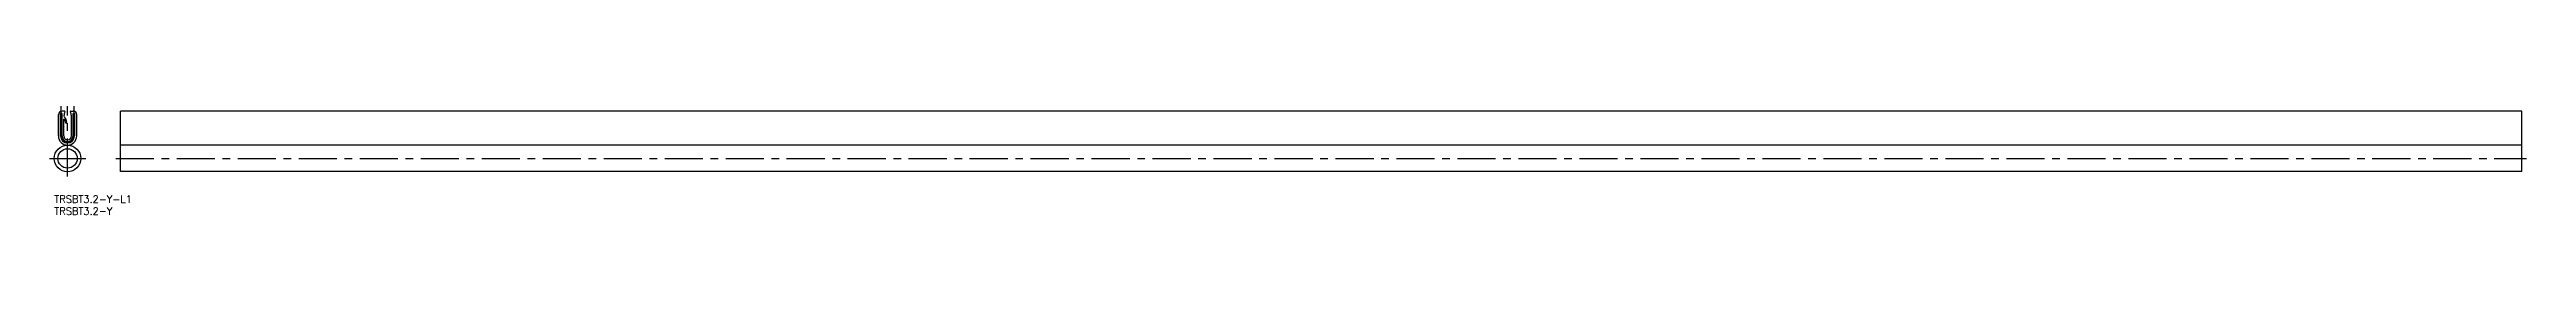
# Model space of a CAD drawing. Extents: x -2 to 1030, y -8 to 37.
import ezdxf

# ---------------------------------------------------------------- set-up
doc = ezdxf.new("R2010")
doc.units = 0
doc.header["$LTSCALE"] = 0.5
doc.linetypes.add('CENTER', pattern=[50.8, 31.75, -6.35, 6.35, -6.35])
for name, color, linetype in [('MSM_CENTER', 1, 'CENTER'), ('MSM_CONTINUOUS', 7, 'CONTINUOUS'), ('MSM_PART_NUMBER', 7, 'CONTINUOUS')]:
    doc.layers.add(name, color=color, linetype=linetype)
doc.styles.get("Standard").update_dxf_attribs({"font": 'txt.shx', "height": 3, "bigfont": 'bigfont.shx'})

# ---------------------------------------------------------------- blocks, each defined once
blk = doc.blocks.new('*U2')
at = {"layer": 'MSM_PART_NUMBER'}
blk.add_text('TRSBT3.2-Y-L1', height=3, dxfattribs=at).set_placement((0, -3))
blk = doc.blocks.new('*U3')
at = {"layer": 'MSM_PART_NUMBER'}
blk.add_text('TRSBT3.2-Y', height=3, dxfattribs=at).set_placement((0, -8))

msp = doc.modelspace()

# ---------------------------------------------------------------- linework, layer by layer
at = {"layer": 'MSM_CENTER'}
for p, q in [((2.9, 24.9), (2.9, 37.3)), ((5.5, 8), (5.5, 37.3)), ((8.2, 24.9), (8.2, 37.3)), ((-2, 15.5), (13.1, 15.5)), ((25.6, 15.5), (1029.6, 15.5))]:
    msp.add_line(p, q, dxfattribs=at)
msp.add_arc((5.5, 24.9), 2.6, 180, 0, dxfattribs=at)
at = {"layer": 'MSM_CONTINUOUS'}
for p, q in [((1.7, 24.9), (1.7, 33.8)), ((3.2, 34.3), (2.6, 34.3)), ((2.6, 24.9), (2.6, 34.3)), ((4.2, 35.3), (3.2, 35.3)), ((3.2, 24.9), (3.2, 34.3)), ((3.9, 24.9), (3.9, 31.9)), ((6.9, 35.3), (7.9, 35.3)), ((7.1, 24.9), (7.1, 33.3)), ((7.9, 24.9), (7.9, 34.3)), ((7.9, 34.3), (8.5, 34.3)), ((8.5, 24.9), (8.5, 34.3)), ((9.3, 24.9), (9.3, 33.8)), ((1027.6, 35.3), (27.6, 35.3)), ((27.6, 10), (27.6, 35.3)), ((1027.6, 10), (1027.6, 35.3)), ((1027.6, 21.1), (27.6, 21.1)), ((1027.6, 10), (27.6, 10))]:
    msp.add_line(p, q, dxfattribs=at)
for radius in [5.55, 4.05]:
    msp.add_circle((5.5, 15.5), radius, dxfattribs=at)
for centre, radius, start, end in [((3.2, 33.8), 1.5, 90, 180), ((12.4, 31.7), 8.58, 158.1048, 169.5705), ((4.4, 33.3), 0.5, 180, 220.7151), ((4, 31.9), 0.05, 35.6652, 180), ((3, 30.6), 1.64, 359.8526, 48.6873), ((2.5, 30.8), 2.65, 355.686, 54.2961), ((4.2, 35.1), 0.25, 335.2971, 85.468), ((6.9, 35.1), 0.25, 94.532, 204.7029), ((-1.3, 31.7), 8.58, 10.4295, 21.8952), ((7.9, 33.8), 1.5, 0, 90), ((5.5, 24.9), 3.8, 180, 0), ((5.5, 24.9), 2.9, 180, 0), ((5.5, 24.9), 2.3, 180, 0), ((5.5, 24.9), 1.6, 180, 0), ((4.9, 30.6), 0.285, 179.8526, 355.686)]:
    msp.add_arc(centre, radius, start, end, dxfattribs=at)

# ---------------------------------------------------------------- block references
for name in ['*U2', '*U3']:
    msp.add_blockref(name, (0, 0), dxfattribs=at)

doc.saveas('drawing.dxf')
